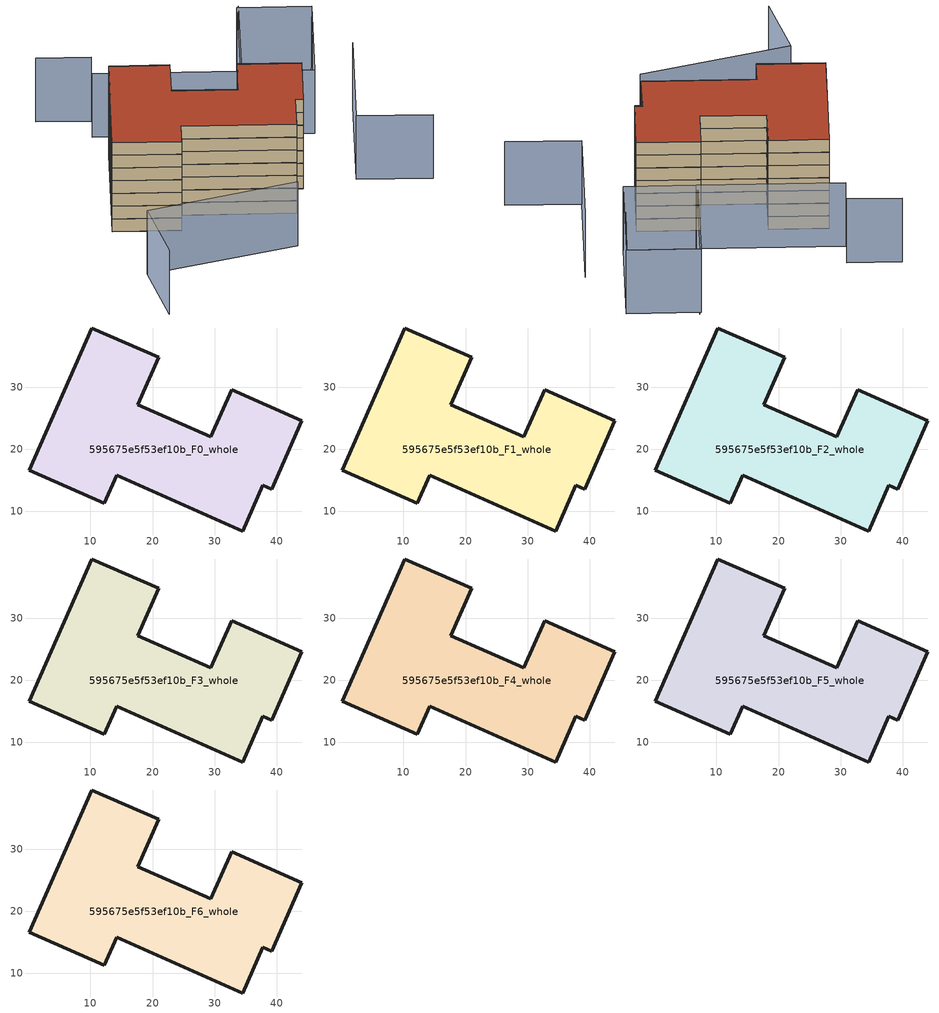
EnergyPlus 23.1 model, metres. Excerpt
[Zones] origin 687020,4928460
595675e5f53ef10b_F0_whole
 floor ground (EU_floor_Construction): 39.13,13.57 43.98,24.58 32.7,29.55 29.37,21.99 17.64,27.16 20.99,34.77 10.24,39.51 0.15,16.62 12.23,11.3 14.21,15.79 34.47,6.86 37.7,14.2 z0
 wall outside (EU_wall_Construction): 10.24,39.51 20.99,34.77 17.64,27.16 29.37,21.99 32.7,29.55 43.98,24.58 39.13,13.57 37.7,14.2 34.47,6.86 14.21,15.79 12.23,11.3 0.15,16.62 10.24,39.51 z0:3
595675e5f53ef10b_F1_whole
 floor to 595675e5f53ef10b_F0_whole (EU_floor_Construction): 39.13,13.57 43.98,24.58 32.7,29.55 29.37,21.99 17.64,27.16 20.99,34.77 10.24,39.51 0.15,16.62 12.23,11.3 14.21,15.79 34.47,6.86 37.7,14.2 z3
 wall outside (EU_wall_Construction): 10.24,39.51 20.99,34.77 17.64,27.16 29.37,21.99 32.7,29.55 43.98,24.58 39.13,13.57 37.7,14.2 34.47,6.86 14.21,15.79 12.23,11.3 0.15,16.62 10.24,39.51 z3:6
595675e5f53ef10b_F2_whole
 floor to 595675e5f53ef10b_F1_whole (EU_floor_Construction): 39.13,13.57 43.98,24.58 32.7,29.55 29.37,21.99 17.64,27.16 20.99,34.77 10.24,39.51 0.15,16.62 12.23,11.3 14.21,15.79 34.47,6.86 37.7,14.2 z6
 wall outside (EU_wall_Construction): 10.24,39.51 20.99,34.77 17.64,27.16 29.37,21.99 32.7,29.55 43.98,24.58 39.13,13.57 37.7,14.2 34.47,6.86 14.21,15.79 12.23,11.3 0.15,16.62 10.24,39.51 z6:9
595675e5f53ef10b_F3_whole
 floor to 595675e5f53ef10b_F2_whole (EU_floor_Construction): 39.13,13.57 43.98,24.58 32.7,29.55 29.37,21.99 17.64,27.16 20.99,34.77 10.24,39.51 0.15,16.62 12.23,11.3 14.21,15.79 34.47,6.86 37.7,14.2 z9
 wall outside (EU_wall_Construction): 10.24,39.51 20.99,34.77 17.64,27.16 29.37,21.99 32.7,29.55 43.98,24.58 39.13,13.57 37.7,14.2 34.47,6.86 14.21,15.79 12.23,11.3 0.15,16.62 10.24,39.51 z9:12
595675e5f53ef10b_F4_whole
 floor to 595675e5f53ef10b_F3_whole (EU_floor_Construction): 39.13,13.57 43.98,24.58 32.7,29.55 29.37,21.99 17.64,27.16 20.99,34.77 10.24,39.51 0.15,16.62 12.23,11.3 14.21,15.79 34.47,6.86 37.7,14.2 z12
 wall outside (EU_wall_Construction): 10.24,39.51 20.99,34.77 17.64,27.16 29.37,21.99 32.7,29.55 43.98,24.58 39.13,13.57 37.7,14.2 34.47,6.86 14.21,15.79 12.23,11.3 0.15,16.62 10.24,39.51 z12:15
595675e5f53ef10b_F5_whole
 floor to 595675e5f53ef10b_F4_whole (EU_floor_Construction): 39.13,13.57 43.98,24.58 32.7,29.55 29.37,21.99 17.64,27.16 20.99,34.77 10.24,39.51 0.15,16.62 12.23,11.3 14.21,15.79 34.47,6.86 37.7,14.2 z15
 wall outside (EU_wall_Construction): 10.24,39.51 20.99,34.77 17.64,27.16 29.37,21.99 32.7,29.55 43.98,24.58 39.13,13.57 37.7,14.2 34.47,6.86 14.21,15.79 12.23,11.3 0.15,16.62 10.24,39.51 z15:18
595675e5f53ef10b_F6_whole
 floor to 595675e5f53ef10b_F5_whole (EU_floor_Construction): 39.13,13.57 43.98,24.58 32.7,29.55 29.37,21.99 17.64,27.16 20.99,34.77 10.24,39.51 0.15,16.62 12.23,11.3 14.21,15.79 34.47,6.86 37.7,14.2 z18
 wall outside (EU_wall_Construction): 10.24,39.51 20.99,34.77 17.64,27.16 29.37,21.99 32.7,29.55 43.98,24.58 39.13,13.57 37.7,14.2 34.47,6.86 14.21,15.79 12.23,11.3 0.15,16.62 10.24,39.51 z18:21
 roof outside (EU_roof_Construction): 43.98,24.58 39.13,13.57 37.7,14.2 34.47,6.86 14.21,15.79 12.23,11.3 0.15,16.62 10.24,39.51 20.99,34.77 17.64,27.16 29.37,21.99 32.7,29.55 z21
shading: -1.61,-12.22 0.17,1.29 / 0.17,1.29 30.16,-2.67 / 62.94,5.95 49.48,11.96 / 49.48,11.96 59.19,33.69 / 52.07,36.71 57.01,47.61 / 44.64,53.95 36.08,34.52 / 36.08,34.52 9.88,46.06 / 12.08,50.93 2.41,55.31 / 48.86,28.89 35.8,34.64 / 35.8,34.64 44.17,53.63 / 44.17,53.63 57.23,47.87 / 57.23,47.87 48.86,28.89 z0:15
[Building]
EU S2 Campaign: North Axis=0; Terrain=City; Solar Distribution=FullExterior
[Site:Location]
Bologna: Latitude=44.5; Longitude=11.25; Time Zone=1; Elevation=37
[SizingPeriod:WeatherFileDays]
AnnualSizingPeriod: Begin Month=1; Begin Day of Month=1; End Month=12; End Day of Month=31; Day of Week for Start Day=Monday; Use Weather File Daylight Saving Period=No; Use Weather File Rain and Snow Indicators=No
[MATERIAL]
EU_InternalMass_Material: Roughness=MediumRough; Thickness=0.1; Conductivity=1; Density=1800; Specific Heat=900; Thermal Absorptance=0.9; Solar Absorptance=0.7; Visible Absorptance=0.7
[MATERIAL:NOMASS] Roughness=MediumRough; Thermal Absorptance=0.9; Solar Absorptance=0.7; Visible Absorptance=0.7
Name | Thermal Resistance
EU_wall_NoMass | 0.905828
EU_roof_NoMass | 0.37593
EU_floor_NoMass | 0.67114
[CONSTRUCTION]
EU_wall_Construction: EU_wall_NoMass
EU_roof_Construction: EU_roof_NoMass
EU_floor_Construction: EU_floor_NoMass
EU_InternalMass_Construction: EU_InternalMass_Material
[ZONE] Type=1; Multiplier=1; Ceiling Height=autocalculate; Volume=2060.29; Floor Area=autocalculate; Part of Total Floor Area=Yes
595675e5f53ef10b_F0_whole; 595675e5f53ef10b_F1_whole; 595675e5f53ef10b_F2_whole; 595675e5f53ef10b_F3_whole; 595675e5f53ef10b_F4_whole; 595675e5f53ef10b_F5_whole; 595675e5f53ef10b_F6_whole
[INTERNALMASS] Construction=EU_InternalMass_Construction; Surface Area=686.762
Name | Zone or ZoneList
595675e5f53ef10b_F0_whole_EU_InternalMass | 595675e5f53ef10b_F0_whole
595675e5f53ef10b_F1_whole_EU_InternalMass | 595675e5f53ef10b_F1_whole
595675e5f53ef10b_F2_whole_EU_InternalMass | 595675e5f53ef10b_F2_whole
595675e5f53ef10b_F3_whole_EU_InternalMass | 595675e5f53ef10b_F3_whole
595675e5f53ef10b_F4_whole_EU_InternalMass | 595675e5f53ef10b_F4_whole
595675e5f53ef10b_F5_whole_EU_InternalMass | 595675e5f53ef10b_F5_whole
595675e5f53ef10b_F6_whole_EU_InternalMass | 595675e5f53ef10b_F6_whole
[OTHEREQUIPMENT] Fuel Type=Electricity; Design Level Calculation Method=Watts/Area; Power per Zone Floor Area=1; Fraction Latent=0; Fraction Radiant=0; Fraction Lost=0; Carbon Dioxide Generation Rate=0; EndUse Subcategory=EU_Step8_InternalGains
Name | Zone or ZoneList or Space or SpaceList | Schedule
EU_Step8_InternalGain_595675e5f53ef10b_F0_whole_f000 | 595675e5f53ef10b_F0_whole | EU_Step8_GainSchedule_595675e5f53ef10b_F0_whole_f000
EU_Step8_InternalGain_595675e5f53ef10b_F1_whole_f000 | 595675e5f53ef10b_F1_whole | EU_Step8_GainSchedule_595675e5f53ef10b_F1_whole_f000
EU_Step8_InternalGain_595675e5f53ef10b_F2_whole_f000 | 595675e5f53ef10b_F2_whole | EU_Step8_GainSchedule_595675e5f53ef10b_F2_whole_f000
EU_Step8_InternalGain_595675e5f53ef10b_F3_whole_f000 | 595675e5f53ef10b_F3_whole | EU_Step8_GainSchedule_595675e5f53ef10b_F3_whole_f000
EU_Step8_InternalGain_595675e5f53ef10b_F4_whole_f000 | 595675e5f53ef10b_F4_whole | EU_Step8_GainSchedule_595675e5f53ef10b_F4_whole_f000
EU_Step8_InternalGain_595675e5f53ef10b_F5_whole_f000 | 595675e5f53ef10b_F5_whole | EU_Step8_GainSchedule_595675e5f53ef10b_F5_whole_f000
EU_Step8_InternalGain_595675e5f53ef10b_F6_whole_f000 | 595675e5f53ef10b_F6_whole | EU_Step8_GainSchedule_595675e5f53ef10b_F6_whole_f000
[ZONEVENTILATION:DESIGNFLOWRATE] Schedule=EU_AlwaysOn; Design Flow Rate Calculation Method=AirChanges/Hour; Air Changes per Hour=0.73129; Ventilation Type=Natural; Fan Pressure Rise=0; Fan Total Efficiency=1; Constant Term Coefficient=1; Temperature Term Coefficient=0; Velocity Term Coefficient=0; Velocity Squared Term Coefficient=0; Minimum Indoor Temperature=-100; Maximum Indoor Temperature=100; Delta Temperature=-100; Minimum Outdoor Temperature=-100; Maximum Outdoor Temperature=100; Maximum Wind Speed=40
Name | Zone or ZoneList or Space or SpaceList
EU_ConstantAir_595675e5f53ef10b_F0_whole | 595675e5f53ef10b_F0_whole
EU_ConstantAir_595675e5f53ef10b_F1_whole | 595675e5f53ef10b_F1_whole
EU_ConstantAir_595675e5f53ef10b_F2_whole | 595675e5f53ef10b_F2_whole
EU_ConstantAir_595675e5f53ef10b_F3_whole | 595675e5f53ef10b_F3_whole
EU_ConstantAir_595675e5f53ef10b_F4_whole | 595675e5f53ef10b_F4_whole
EU_ConstantAir_595675e5f53ef10b_F5_whole | 595675e5f53ef10b_F5_whole
EU_ConstantAir_595675e5f53ef10b_F6_whole | 595675e5f53ef10b_F6_whole
[HVACTEMPLATE:THERMOSTAT] Constant Heating Setpoint=20; Constant Cooling Setpoint=50
EU_HeatOnly_595675e5f53ef10b_F0_whole; EU_HeatOnly_595675e5f53ef10b_F1_whole; EU_HeatOnly_595675e5f53ef10b_F2_whole; EU_HeatOnly_595675e5f53ef10b_F3_whole; EU_HeatOnly_595675e5f53ef10b_F4_whole; EU_HeatOnly_595675e5f53ef10b_F5_whole; EU_HeatOnly_595675e5f53ef10b_F6_whole
[HVACTEMPLATE:ZONE:IDEALLOADSAIRSYSTEM] System Availability Schedule=EU_AlwaysOn; Maximum Heating Supply Air Temperature=50; Minimum Cooling Supply Air Temperature=13; Maximum Heating Supply Air Humidity Ratio=0.0156; Minimum Cooling Supply Air Humidity Ratio=0.0077; Heating Limit=NoLimit; Cooling Limit=NoLimit; Heating Availability Schedule=EU_AlwaysOn; Cooling Availability Schedule=EU_CoolingOff; Dehumidification Control Type=ConstantSensibleHeatRatio; Cooling Sensible Heat Ratio=0.7; Dehumidification Setpoint=60; Humidification Control Type=None; Humidification Setpoint=30; Outdoor Air Method=None; Outdoor Air Flow Rate per Person=0.00944; Outdoor Air Flow Rate per Zone Floor Area=0; Outdoor Air Flow Rate per Zone=0; Demand Controlled Ventilation Type=None; Outdoor Air Economizer Type=NoEconomizer; Heat Recovery Type=None; Sensible Heat Recovery Effectiveness=0.7; Latent Heat Recovery Effectiveness=0.65
Name | Template Thermostat
595675e5f53ef10b_F0_whole | EU_HeatOnly_595675e5f53ef10b_F0_whole
595675e5f53ef10b_F1_whole | EU_HeatOnly_595675e5f53ef10b_F1_whole
595675e5f53ef10b_F2_whole | EU_HeatOnly_595675e5f53ef10b_F2_whole
595675e5f53ef10b_F3_whole | EU_HeatOnly_595675e5f53ef10b_F3_whole
595675e5f53ef10b_F4_whole | EU_HeatOnly_595675e5f53ef10b_F4_whole
595675e5f53ef10b_F5_whole | EU_HeatOnly_595675e5f53ef10b_F5_whole
595675e5f53ef10b_F6_whole | EU_HeatOnly_595675e5f53ef10b_F6_whole
[SIZING:ZONE] Zone Cooling Design Supply Air Temperature Input Method=SupplyAirTemperature; Zone Cooling Design Supply Air Temperature=13; Zone Heating Design Supply Air Temperature Input Method=SupplyAirTemperature; Zone Heating Design Supply Air Temperature=50; Zone Cooling Design Supply Air Humidity Ratio=0.008; Zone Heating Design Supply Air Humidity Ratio=0.008; Cooling Design Air Flow Method=DesignDay; Cooling Design Air Flow Rate=0; Cooling Minimum Air Flow per Zone Floor Area=0.000762; Cooling Minimum Air Flow=0; Cooling Minimum Air Flow Fraction=0.2; Heating Design Air Flow Method=DesignDay; Heating Design Air Flow Rate=0; Heating Maximum Air Flow per Zone Floor Area=0.002032; Heating Maximum Air Flow=0.141576; Heating Maximum Air Flow Fraction=0.3; Account for Dedicated Outdoor Air System=No; Dedicated Outdoor Air System Control Strategy=NeutralSupplyAir; Dedicated Outdoor Air Low Setpoint Temperature for Design=autosize; Dedicated Outdoor Air High Setpoint Temperature for Design=autosize; Zone Load Sizing Method=Sensible Load Only No Latent Load; Zone Latent Cooling Design Supply Air Humidity Ratio Input Method=HumidityRatioDifference; Zone Cooling Design Supply Air Humidity Ratio Difference=0.005; Zone Latent Heating Design Supply Air Humidity Ratio Input Method=HumidityRatioDifference; Zone Humidification Design Supply Air Humidity Ratio Difference=0.005
595675e5f53ef10b_F0_whole; 595675e5f53ef10b_F1_whole; 595675e5f53ef10b_F2_whole; 595675e5f53ef10b_F3_whole; 595675e5f53ef10b_F4_whole; 595675e5f53ef10b_F5_whole; 595675e5f53ef10b_F6_whole
[SCHEDULE:CONSTANT]
Name | Hourly Value
EU_AlwaysOn | 1
EU_CoolingOff | 0
[SCHEDULE:FILE] Column Number=1; Rows to Skip at Top=0; Number of Hours of Data=8760; Column Separator=Comma; Interpolate to Timestep=No; Minutes per Item=60; Adjust Schedule for Daylight Savings=Yes
Name | File
EU_Step8_GainSchedule_595675e5f53ef10b_F0_whole_f000 | ../../schedules/595675e5f53ef10b/595675e5f53ef10b_F0_whole_f000_gain.csv
EU_Step8_GainSchedule_595675e5f53ef10b_F1_whole_f000 | ../../schedules/595675e5f53ef10b/595675e5f53ef10b_F1_whole_f000_gain.csv
EU_Step8_GainSchedule_595675e5f53ef10b_F2_whole_f000 | ../../schedules/595675e5f53ef10b/595675e5f53ef10b_F2_whole_f000_gain.csv
EU_Step8_GainSchedule_595675e5f53ef10b_F3_whole_f000 | ../../schedules/595675e5f53ef10b/595675e5f53ef10b_F3_whole_f000_gain.csv
EU_Step8_GainSchedule_595675e5f53ef10b_F4_whole_f000 | ../../schedules/595675e5f53ef10b/595675e5f53ef10b_F4_whole_f000_gain.csv
EU_Step8_GainSchedule_595675e5f53ef10b_F5_whole_f000 | ../../schedules/595675e5f53ef10b/595675e5f53ef10b_F5_whole_f000_gain.csv
EU_Step8_GainSchedule_595675e5f53ef10b_F6_whole_f000 | ../../schedules/595675e5f53ef10b/595675e5f53ef10b_F6_whole_f000_gain.csv
